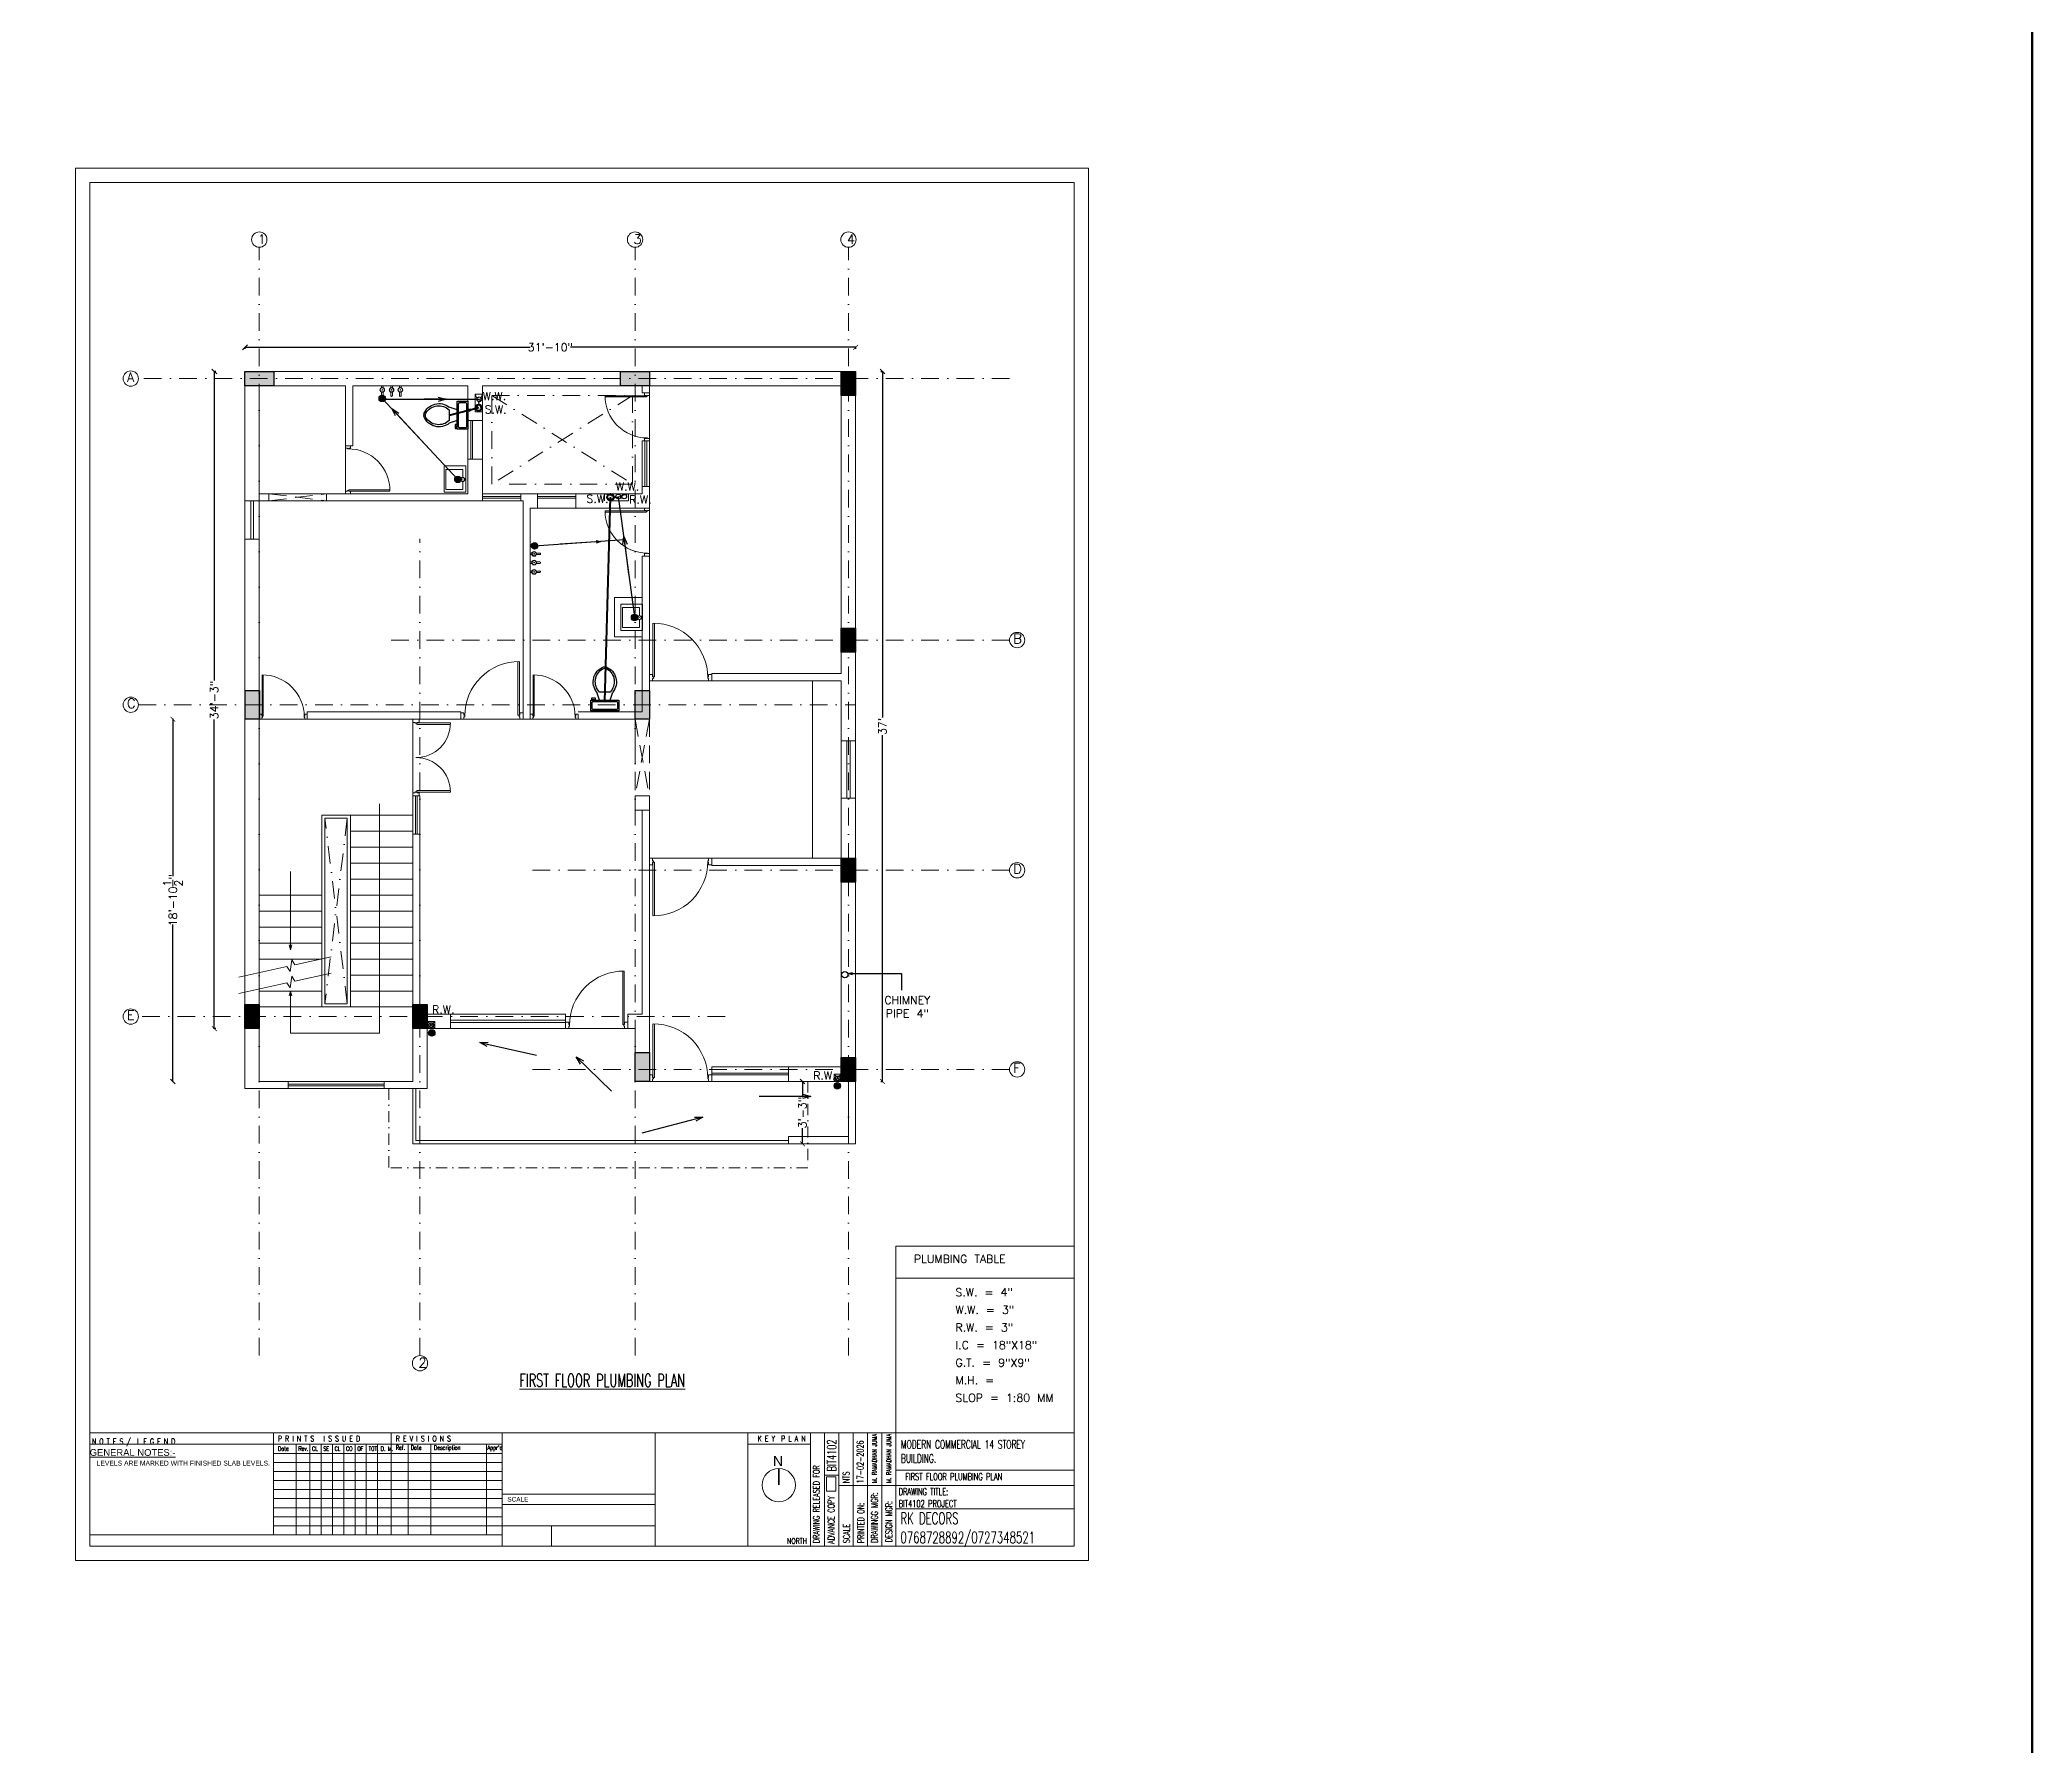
# Model space of a CAD drawing. Header units: inches. Extents: x 10416 to 14183, y 3009 to 10486.
# Drawn here: x 12937 to 14183, y 5847 to 6913 of the extents above; entities that cross this region are included whole.
import ezdxf

# ---------------------------------------------------------------- set-up
doc = ezdxf.new("R2010")
doc.units = ezdxf.units.IN
doc.header["$MEASUREMENT"] = 0
doc.header["$PDMODE"] = 98
doc.linetypes.add('DASHDOTX2', pattern=[2, 1, -0.5, 0, -0.5])
doc.linetypes.add('DASHEDX2', pattern=[1.5, 1, -0.5])
doc.layers.get('0').update_dxf_attribs({"lineweight": 9})
doc.layers.get('Defpoints').update_dxf_attribs({"lineweight": 9})
for name, color, linetype in [('A7- wall', 12, 'Continuous'), ('A7-arch', 144, 'DASHEDX2'), ('A7-column', 7, 'Continuous'), ('A7-cut out', 252, 'DASHDOTX2'), ('A7-door', 33, 'Continuous'), ('A7-railing', 216, 'Continuous'), ('A7-sanitary', 132, 'Continuous'), ('A7-stairs', 114, 'Continuous'), ('A7-text', 232, 'Continuous'), ('A7-window', 4, 'Continuous')]:
    doc.layers.add(name, color=color, linetype=linetype)
for name, color, linetype, lineweight in [('A7-dimention', 160, 'Continuous', 15), ('DIM', 7, 'Continuous', 9), ('elehatch', 7, 'Continuous', 0), ('Office furniture', 18, 'Continuous', 200), ('THIN', 8, 'Continuous', 9)]:
    doc.layers.add(name, color=color, linetype=linetype, lineweight=lineweight)
doc.styles.add('1FR30A', font='', dxfattribs={"height": 0.125})
doc.styles.add('1PT2', font='simplex.shx', dxfattribs={"width": 0.65, "height": 0.078125})
doc.styles.add('1PT25', font='simplex', dxfattribs={"width": 0.65, "height": 2.5})
doc.styles.add('1PT35', font='SIMPLEX', dxfattribs={"width": 0.65, "height": 3.5})
doc.styles.add('1PT5', font='SIMPLEX', dxfattribs={"width": 0.65, "height": 5})
doc.styles.add('ARIAL', font='')
doc.styles.add('RIN', font='gdt.shx')
doc.styles.get("Standard").update_dxf_attribs({"font": 'txt.shx', "height": 5})
doc.styles.add('WORKING', font='txt.shx', dxfattribs={"height": 5})
doc.styles.get('1FR30A').set_extended_font_data('Arial')
doc.styles.get('ARIAL').set_extended_font_data('Arial')
doc.dimstyles.new('FERDIM', dxfattribs={"dimtxt": 5, "dimasz": 3, "dimexe": 0.1875, "dimexo": 0.375, "dimgap": 0.125, "dimtad": 0, "dimdec": 1, "dimzin": 0, "dimdsep": 46, "dimlunit": 4, "dimtxsty": 'Standard', "dimblk1": 'OBLIQUE', "dimblk2": 'ARCHTICK', "dimsah": 1, "dimcen": 0.09375, "dimdle": 0.1875, "dimclrd": 256, "dimclre": 256, "dimclrt": 256, "dimadec": 0, "dimazin": 3, "dimtfac": 1, "dimtdec": 1, "dimtofl": 0, "dimtmove": 1, "dimatfit": 3, "dimldrblk": 'OPEN30', "dimfxl": 1, "dimtolj": 1, "dimtzin": 0, "dimarcsym": 0})

# ---------------------------------------------------------------- blocks, each defined once
blk = doc.blocks.new('rthnry')
at = {"ltscale": 45}
blk.add_hatch(color=5, dxfattribs=at).paths.add_polyline_path([(12508, 7803.3), (12517, 7803.3), (12517, 7785.3), (12508, 7785.3)])
at = {"color": 5, "ltscale": 45}
blk.add_lwpolyline([(12508, 7803.3), (12517, 7803.3), (12517, 7785.3), (12508, 7785.3)], close=True, dxfattribs=at)
blk = doc.blocks.new('rtbhynrj')
at = {"ltscale": 45}
blk.add_hatch(color=6, dxfattribs=at).paths.add_polyline_path([(12525.7, 7803.3), (12534.7, 7803.3), (12534.7, 7788.3), (12525.7, 7788.3)])
at = {"color": 6, "ltscale": 45}
blk.add_lwpolyline([(12525.7, 7803.3), (12534.7, 7803.3), (12534.7, 7788.3), (12525.7, 7788.3)], close=True, dxfattribs=at)
blk = doc.blocks.new('bgghgfgygg')
at = {"layer": 'A7-column'}
for p, rotation in [((6603.4, 20471), 270), ((6838.4, 20471), 270), ((26905.8, 15548.8), 180), ((27149.8, 15548.8), 180), ((27149.8, 15322.3), 180)]:
    blk.add_blockref('rthnry', p, dxfattribs=dict(at, rotation=rotation))
for p in [(2236, 159.7), (2236, -0.8), (2236, -144.8), (1863, -236.3), (1968, -236.3), (2236, -269.3)]:
    blk.add_blockref('rtbhynrj', p, dxfattribs=at)
blk = doc.blocks.new('*U13')
for p, q in [((-10, -8.5), (-8, -8.5)), ((-10, -9.5), (-10, -8.5)), ((-7, -9.5), (-10, -9.5)), ((-8, -8.5), (-8, -8)), ((-7, -8), (-7, -9.5)), ((-4, -8), (-6, -14)), ((4, -14), (-4, -14)), ((4, -8), (6, -14)), ((9.5, -6), (9.5, -2))]:
    blk.add_line(p, q)
blk.add_lwpolyline([(10.5, -8), (10.5, 0), (-10.5, 0), (-10.5, -8)], close=True)
for points in [[(-9.5, -2), (-9.5, -6)], [(8.5, -1), (-8.5, -1)], [(-8.5, -7), (8.5, -7)]]:
    blk.add_lwpolyline(points)
for centre, radius, start, end in [((-8.6, -1.9), 0.884, 81.8699, 188.1301), ((-8.6, -6.1), 0.884, 171.8699, 278.1301), ((3.5, -21.6), 12.2, 141.4691, 247.9714), ((4.2, -21.8), 11.3, 136.3677, 238.9468), ((-3.5, -21.6), 12.2, 292.0284, 38.5307), ((-4.2, -21.8), 11.3, 301.053, 43.6321), ((8.6, -1.9), 0.884, 351.8699, 98.1301), ((8.6, -6.1), 0.884, 261.8699, 8.1301), ((0, -27.9), 4, 245.7318, 294.2682), ((0, -29), 4, 254.8605, 285.1395)]:
    blk.add_arc(centre, radius, start, end)
blk = doc.blocks.new('FFDF')
at = {"layer": 'A7-sanitary', "lineweight": 9}
for p, q in [((20303.8, 256.2), (20303.8, 255.1)), ((20303.8, 252.4), (20303.8, 250.2)), ((20304.4, 253.8), (20304.1, 253.7)), ((20304.7, 256.2), (20304.7, 255.1)), ((20304.7, 252.4), (20304.7, 250.2)), ((20309.5, 256.2), (20309.5, 255.1)), ((20309.5, 252.4), (20309.5, 250.2)), ((20310.1, 253.8), (20309.8, 253.7)), ((20310.5, 256.2), (20310.5, 255.1)), ((20310.5, 252.4), (20310.5, 250.2)), ((20315, 256.2), (20315, 255.1)), ((20315, 252.4), (20315, 250.2)), ((20315.7, 253.8), (20315.3, 253.7)), ((20316, 256.2), (20316, 255.1)), ((20316, 252.4), (20316, 250.2))]:
    blk.add_line(p, q, dxfattribs=at)
for centre, radius in [((20304.2, 253.8), 1.47), ((20304.2, 253.8), 1.28), ((20304.2, 253.8), 0.19), ((20310, 253.8), 1.47), ((20310, 253.8), 1.28), ((20310, 253.8), 0.19), ((20315.5, 253.8), 1.47), ((20315.5, 253.8), 1.28), ((20315.5, 253.8), 0.19)]:
    blk.add_circle(centre, radius, dxfattribs=at)
for centre in [(20304.3, 250.2), (20310, 250.2), (20315.5, 250.2)]:
    blk.add_arc(centre, 0.474, 180, 0, dxfattribs=at)
blk = doc.blocks.new('GFGGFFG')
at = {"layer": 'A7-sanitary', "lineweight": 9}
for p, q in [((20260.8, 242.8), (20260.8, 256.2)), ((20260.8, 256.2), (20277.3, 256.2)), ((20268.4, 253.1), (20268.4, 251.3)), ((20268.8, 254.3), (20268.9, 254.4)), ((20269.3, 253.1), (20269.3, 251.3)), ((20277.3, 256.2), (20277.3, 242.8)), ((20277.3, 242.8), (20260.8, 242.8))]:
    blk.add_line(p, q, dxfattribs=at)
blk.add_lwpolyline([(20270.1, 254.4), (20275.1, 254.4), (20275.1, 243.7), (20262.6, 243.7), (20262.6, 254.4), (20267.5, 254.4)], dxfattribs=at)
for radius in [1.3, 1.13, 0.0821]:
    blk.add_circle((20268.8, 254.4), radius, dxfattribs=at)
blk.add_arc((20268.8, 251.3), 0.446, 180, 0, dxfattribs=at)
blk = doc.blocks.new('tdyjyu')
at = {"layer": 'A7- wall', "color": 0, "lineweight": 13, "ltscale": 45}
for p, q in [((13437.2, 6621.6), (13419.8, 6621.6)), ((13419.8, 6621.6), (13419.8, 6597)), ((13437.2, 6597), (13419.8, 6597))]:
    blk.add_line(p, q, dxfattribs=at)
at = {"layer": 'A7-sanitary', "lineweight": 9}
blk.add_blockref('FFDF', (-7029.6, 6497.6), dxfattribs=at)
at = {"layer": 'A7-sanitary', "lineweight": 9, "xscale": -0.8359999999905994, "yscale": 0.8359999999905994, "zscale": 0.8360000000000118}
for p, rotation in [((13328.2, 6735.6), 270), ((13413.8, 6550.7), 180)]:
    blk.add_blockref('*U13', p, dxfattribs=dict(at, rotation=rotation))
at = {"layer": 'A7-sanitary', "lineweight": 9, "xscale": -1, "rotation": 270}
for p in [(13070.6, -13573.4), (13181.1, -13659.8)]:
    blk.add_blockref('GFGGFFG', p, dxfattribs=at)
at = {"layer": 'A7-sanitary', "lineweight": 9, "rotation": 89.99999999999999}
blk.add_blockref('FFDF', (13623.4, -13666.6), dxfattribs=at)
blk = doc.blocks.new('WTHREREG')
at = {"layer": 'A7-door', "lineweight": 0}
for p, q in [((677.3, -489.1), (677.3, -493.1)), ((679.3, -489.1), (677.3, -489.1)), ((677.3, -493.1), (679.3, -493.1)), ((679.3, -490.6), (679.3, -489.1)), ((679.8, -490.6), (679.3, -490.6)), ((679.3, -493.1), (679.3, -491.6)), ((679.3, -491.6), (679.8, -491.6)), ((679.8, -491.6), (679.8, -490.6))]:
    blk.add_line(p, q, dxfattribs=at)
blk = doc.blocks.new('EWRT5RYH6THYH')
at = {"lineweight": 0}
for p, q in [((713.1, -490.6), (713.1, -457.1)), ((714.1, -490.6), (714.1, -457.1)), ((714.1, -490.6), (713.1, -490.6))]:
    blk.add_line(p, q, dxfattribs=at)
blk.add_arc((713.8, -491.1), 34, 89.5787, 180, dxfattribs=at)
blk.add_blockref('WTHREREG', (0, 0), dxfattribs=at)
at = {"lineweight": 0, "xscale": -1}
blk.add_blockref('WTHREREG', (1393.6, 0), dxfattribs=at)
blk = doc.blocks.new('hfjhgkjgh')
at = {"layer": 'A7-door', "lineweight": 9}
for p, q in [((9706.2, 7743.2), (9706.2, 7742.2)), ((9706.2, 7743.2), (9727.2, 7743.2)), ((9706.2, 7742.2), (9727.2, 7742.2)), ((9706.2, 7700.8), (9706.2, 7699.8)), ((9706.2, 7700.8), (9727.2, 7700.8)), ((9706.2, 7699.8), (9727.2, 7699.8))]:
    blk.add_line(p, q, dxfattribs=at)
for centre, start, end in [((9705.7, 7743), 270, 0.522), ((9705.7, 7700), 359.478, 90)]:
    blk.add_arc(centre, 21.5, start, end, dxfattribs=at)
at = {"layer": 'A7-door', "lineweight": 9, "rotation": 270}
blk.add_blockref('WTHREREG', (10196.8, 8422.8), dxfattribs=at)
at = {"layer": 'A7-door', "lineweight": 9, "extrusion": (0, 0, -1), "zscale": -1, "rotation": 90}
blk.add_blockref('WTHREREG', (-10196.8, 7020.2), dxfattribs=at)
blk = doc.blocks.new('_ArchTick')
at = {"layer": 'DIM', "color": 0, "const_width": 0.15}
blk.add_lwpolyline([(-0.5, -0.5), (0.5, 0.5)], dxfattribs=at)
blk = doc.blocks.new('_Oblique')
at = {"color": 0, "linetype": 'ByBlock', "lineweight": -2}
blk.add_line((-0.5, -0.5), (0.5, 0.5), dxfattribs=at)
blk = doc.blocks.new('_Open30')
at = {"color": 0, "linetype": 'ByBlock', "lineweight": -2}
for p, q in [((-1, 0.27), (0, 0)), ((0, 0), (-1, -0.27)), ((0, 0), (-1, 0))]:
    blk.add_line(p, q, dxfattribs=at)
blk = doc.blocks.new('RTHTY')
at = {"layer": 'A7-sanitary', "lineweight": 30, "ltscale": 45}
for p, q in [((11630.6, 5138.8), (11634.6, 5138.8)), ((11631.1, 5137.4), (11634, 5140.1)), ((11634, 5137.4), (11631.1, 5140.1)), ((11632.6, 5140.8), (11632.6, 5136.8))]:
    blk.add_line(p, q, dxfattribs=at)
for radius in [2, 1.5, 1]:
    blk.add_circle((11632.6, 5138.8), radius, dxfattribs=at)
blk = doc.blocks.new('fthytjut')
at = {"layer": 'A7- wall', "color": 251, "lineweight": 5, "ltscale": 45}
blk.add_lwpolyline([(13206.7, 10363), (13188.7, 10363), (13188.7, 10354), (13206.7, 10354)], close=True, dxfattribs=at)
at = {"layer": 'A7-cut out', "color": 251, "lineweight": 5, "ltscale": 11}
for p, q in [((13197.7, 9747.5), (13197.7, 10440.6)), ((13432.7, 9747.5), (13432.7, 10440.6)), ((13566.2, 9747.5), (13566.2, 10440.6)), ((13666.9, 10358.5), (13122.1, 10358.5)), ((13298.2, 9747.5), (13298.2, 10258.3)), ((13666.9, 10195), (13279.2, 10195)), ((13122.1, 10154.5), (13570.7, 10154.5)), ((13666.9, 10051), (13365.1, 10051)), ((13489.1, 9959.5), (13122.1, 9959.5)), ((13666.9, 9926.5), (13365, 9926.5))]:
    blk.add_line(p, q, dxfattribs=at)
at = {"layer": 'A7-text', "color": 251, "lineweight": 5, "ltscale": 45}
for centre in [(13197.7, 10445.4), (13432.7, 10445.4), (13566.2, 10445.4), (13117.3, 10358.5), (13671.7, 10195), (13117.3, 10154.5), (13671.7, 10051), (13117.3, 9959.5), (13671.7, 9926.5), (13298.2, 9742.7)]:
    blk.add_circle(centre, 4.79, dxfattribs=at)
at = {"layer": 'A7-text', "color": 251, "lineweight": 5, "ltscale": 45, "char_height": 6, "attachment_point": 1, "style": 'WORKING'}
for s, insert in [('1', (13196.7, 10448.7)), ('3', (13431.7, 10448.7)), ('4', (13565.2, 10448.7)), ('A', (13114.9, 10362.4)), ('B', (13669.3, 10198.9)), ('C', (13114.9, 10158.4)), ('D', (13669.3, 10054.9)), ('E', (13114.9, 9963.4)), ('F', (13669.3, 9930.4)), ('2', (13297.2, 9746))]:
    blk.add_mtext_dynamic_manual_height_columns(s, width=0.26, gutter_width=25, heights=[0], dxfattribs=dict(at, insert=insert))
blk = doc.blocks.new('*D127')
at = {"layer": 'A7-dimention', "lineweight": -2, "ltscale": 45, "transparency": 16777216}
for p, q in [((13065.2, 6720.9), (13243.7, 6720.9)), ((13065.4, 6719.9), (13065.4, 6721.1)), ((13447.5, 6720.9), (13269, 6720.9)), ((13447.4, 6719.9), (13447.4, 6721.1))]:
    blk.add_line(p, q, dxfattribs=at)
at = {"layer": 'Defpoints', "color": 0, "ltscale": 45, "transparency": 16777216}
for p in [(13447.4, 6720.9), (13065.4, 6705.8), (13447.4, 6705.8)]:
    blk.add_point(p, dxfattribs=at)
at = {"layer": 'A7-dimention', "lineweight": -2, "ltscale": 45, "transparency": 16777216, "xscale": 3, "yscale": 3, "zscale": 3, "rotation": 180}
blk.add_blockref('_Oblique', (13065.4, 6720.9), dxfattribs=at)
at = {"layer": 'A7-dimention', "lineweight": -2, "ltscale": 45, "transparency": 16777216, "xscale": 3, "yscale": 3, "zscale": 3}
blk.add_blockref('_ArchTick', (13447.4, 6720.9), dxfattribs=at)
at = {"layer": 'A7-dimention', "lineweight": 13, "ltscale": 45, "transparency": 16777216, "insert": (13256.4, 6720.9), "char_height": 5, "attachment_point": 5}
blk.add_mtext('\\A1;31\'-10"', dxfattribs=at)
blk = doc.blocks.new('*D128')
at = {"layer": 'A7-dimention', "lineweight": -2, "ltscale": 45, "transparency": 16777216}
for p, q in [((13047.2, 6705.8), (13046.1, 6705.8)), ((13046.2, 6706), (13046.2, 6512.5)), ((13046.2, 6294.6), (13046.2, 6488.1)), ((13047.2, 6294.8), (13046.1, 6294.8))]:
    blk.add_line(p, q, dxfattribs=at)
at = {"layer": 'Defpoints', "color": 0, "ltscale": 45, "transparency": 16777216}
for p in [(13065.4, 6705.8), (13046.2, 6294.8), (13065.4, 6294.8)]:
    blk.add_point(p, dxfattribs=at)
at = {"layer": 'A7-dimention', "lineweight": -2, "ltscale": 45, "transparency": 16777216, "xscale": 3, "yscale": 3, "zscale": 3}
for name, p, rotation in [('_Oblique', (13046.2, 6705.8), 90), ('_ArchTick', (13046.2, 6294.8), 270)]:
    blk.add_blockref(name, p, dxfattribs=dict(at, rotation=rotation))
at = {"layer": 'A7-dimention', "lineweight": 13, "ltscale": 45, "transparency": 16777216, "insert": (13046.2, 6500.3), "char_height": 5, "attachment_point": 5, "rotation": 90}
blk.add_mtext('\\A1;34\'-3"', dxfattribs=at)
blk = doc.blocks.new('*D129')
at = {"layer": 'A7-dimention', "lineweight": -2, "ltscale": 45, "transparency": 16777216}
for p, q in [((13463.1, 6705.8), (13464.3, 6705.8)), ((13464.1, 6706), (13464.1, 6489.4)), ((13464.1, 6261.6), (13464.1, 6478.3)), ((13463.1, 6261.8), (13464.3, 6261.8))]:
    blk.add_line(p, q, dxfattribs=at)
at = {"layer": 'Defpoints', "color": 0, "ltscale": 45, "transparency": 16777216}
for p in [(13447.4, 6705.8), (13447.4, 6261.8), (13464.1, 6261.8)]:
    blk.add_point(p, dxfattribs=at)
at = {"layer": 'A7-dimention', "lineweight": -2, "ltscale": 45, "transparency": 16777216, "xscale": 3, "yscale": 3, "zscale": 3}
for name, p, rotation in [('_Oblique', (13464.1, 6705.8), 90), ('_ArchTick', (13464.1, 6261.8), 270)]:
    blk.add_blockref(name, p, dxfattribs=dict(at, rotation=rotation))
at = {"layer": 'A7-dimention', "lineweight": 13, "ltscale": 45, "transparency": 16777216, "insert": (13464.1, 6483.8), "char_height": 5, "attachment_point": 5, "rotation": 90}
blk.add_mtext("\\A1;37'", dxfattribs=at)
blk = doc.blocks.new('*D130')
at = {"layer": 'A7-dimention', "lineweight": -2, "ltscale": 45, "transparency": 16777216}
for p, q in [((13414.1, 6261.8), (13413.9, 6261.8)), ((13414.1, 6262), (13414.1, 6252)), ((13414.1, 6222.6), (13414.1, 6232.6)), ((13414.1, 6222.8), (13413.9, 6222.8))]:
    blk.add_line(p, q, dxfattribs=at)
at = {"layer": 'Defpoints', "color": 0, "ltscale": 45, "transparency": 16777216}
for p in [(13420.8, 6261.8), (13414.1, 6222.8), (13420.8, 6222.8)]:
    blk.add_point(p, dxfattribs=at)
at = {"layer": 'A7-dimention', "lineweight": -2, "ltscale": 45, "transparency": 16777216, "xscale": 3, "yscale": 3, "zscale": 3}
for name, p, rotation in [('_Oblique', (13414.1, 6261.8), 90), ('_ArchTick', (13414.1, 6222.8), 270)]:
    blk.add_blockref(name, p, dxfattribs=dict(at, rotation=rotation))
at = {"layer": 'A7-dimention', "lineweight": 13, "ltscale": 45, "transparency": 16777216, "insert": (13414.1, 6242.3), "char_height": 5, "attachment_point": 5, "rotation": 90}
blk.add_mtext('\\A1;3\'-3"', dxfattribs=at)
blk = doc.blocks.new('*D131')
at = {"layer": 'A7-dimention', "lineweight": -2, "ltscale": 45, "transparency": 16777216}
for p, q in [((13020.4, 6488.3), (13020.1, 6488.3)), ((13020.3, 6488.5), (13020.3, 6390.2)), ((13020.3, 6261.6), (13020.3, 6360)), ((13020.4, 6261.8), (13020.1, 6261.8))]:
    blk.add_line(p, q, dxfattribs=at)
at = {"layer": 'Defpoints', "color": 0, "ltscale": 45, "transparency": 16777216}
for p in [(13020.3, 6488.3), (13092.4, 6488.3), (13092.4, 6261.8)]:
    blk.add_point(p, dxfattribs=at)
at = {"layer": 'A7-dimention', "lineweight": -2, "ltscale": 45, "transparency": 16777216, "xscale": 3, "yscale": 3, "zscale": 3}
for name, p, rotation in [('_ArchTick', (13020.3, 6488.3), 90), ('_Oblique', (13020.3, 6261.8), 270)]:
    blk.add_blockref(name, p, dxfattribs=dict(at, rotation=rotation))
at = {"layer": 'A7-dimention', "lineweight": 13, "ltscale": 45, "transparency": 16777216, "insert": (13020.3, 6375.1), "char_height": 5, "attachment_point": 5, "rotation": 90}
blk.add_mtext('\\A1;18\'-10{\\H1x;\\S1/2;}"', dxfattribs=at)
blk = doc.blocks.new('rrttrhtrhr')
at = {"layer": 'A7-arch', "lineweight": 13, "ltscale": 11}
for p, q in [((12003.7, 6686.5), (12039.7, 6682)), ((12003.7, 6682), (12039.7, 6686.5)), ((12241.7, 6545.5), (12232.7, 6497.5)), ((12232.7, 6545.5), (12241.7, 6497.5)), ((12232.7, 6545.5), (12232.7, 6497.5)), ((12241.7, 6545.5), (12241.7, 6497.5))]:
    blk.add_line(p, q, dxfattribs=at)
at = {"layer": 'A7-cut out', "lineweight": 13, "ltscale": 11}
for p, q in [((12132.8, 6737.8), (12132.8, 6748.8)), ((12132.8, 6748.8), (12137.3, 6748.8)), ((12137.3, 6748.8), (12132.8, 6737.8)), ((12132.8, 6748.8), (12137.3, 6737.8)), ((12143.2, 6748), (12231.2, 6692.5)), ((12231.2, 6748), (12143.2, 6692.5)), ((12137.3, 6737.8), (12132.8, 6737.8)), ((12213.6, 6682), (12213.6, 6686.5)), ((12213.6, 6686.5), (12228.6, 6682)), ((12228.6, 6686.5), (12213.6, 6682)), ((12228.6, 6682), (12213.6, 6682)), ((12228.6, 6686.5), (12228.6, 6682)), ((12052.7, 6367.5), (12038.7, 6483.5)), ((12052.7, 6483.5), (12038.7, 6367.5)), ((12102.9, 6352), (12102.9, 6356.5)), ((12102.9, 6356.5), (12107.4, 6356.5)), ((12107.4, 6352), (12102.9, 6356.5)), ((12107.4, 6356.5), (12102.9, 6352)), ((12107.4, 6356.5), (12107.4, 6352)), ((12361.7, 6323.5), (12357.2, 6323.5)), ((12357.2, 6323.5), (12357.2, 6319)), ((12357.2, 6319), (12361.7, 6323.5)), ((12357.2, 6323.5), (12361.7, 6319)), ((12361.7, 6319), (12361.7, 6323.5))]:
    blk.add_line(p, q, dxfattribs=at)
at = {"layer": 'A7-cut out', "lineweight": 13, "ltscale": 7}
for p, q in [((12340.7, 6319), (12340.7, 6265)), ((12078.7, 6314.5), (12078.7, 6265)), ((12340.7, 6265), (12078.7, 6265))]:
    blk.add_line(p, q, dxfattribs=at)
at = {"layer": 'A7-cut out', "lineweight": 13, "ltscale": 11}
blk.add_lwpolyline([(12143.2, 6748), (12231.2, 6748), (12231.2, 6692.5), (12143.2, 6692.5)], close=True, dxfattribs=at)
at = {"layer": 'A7-railing', "lineweight": 13, "ltscale": 45}
for p, q in [((12036.7, 6365.5), (12036.7, 6485.5)), ((12054.7, 6485.5), (12036.7, 6485.5)), ((12054.7, 6365.5), (12054.7, 6485.5)), ((12054.7, 6365.5), (12036.7, 6365.5)), ((12093.7, 6314.5), (12093.7, 6280)), ((12095.7, 6314.5), (12095.7, 6282)), ((12328.7, 6282), (12095.7, 6282)), ((12328.7, 6280), (12093.7, 6280))]:
    blk.add_line(p, q, dxfattribs=at)
blk.add_lwpolyline([(12052.7, 6483.5), (12038.7, 6483.5), (12038.7, 6367.5), (12052.7, 6367.5)], close=True, dxfattribs=at)
at = {"layer": 'A7-sanitary', "color": 3, "lineweight": 40, "ltscale": 45}
for centre in [(12134.9, 6740.3), (12217.3, 6684.4)]:
    blk.add_circle(centre, 2, dxfattribs=at)
at = {"layer": 'A7-sanitary', "lineweight": 30, "ltscale": 45}
for centre in [(12135.3, 6745.6), (12222.2, 6684.8), (12225.9, 6684.8), (12105.2, 6354.1), (12359.5, 6320.9)]:
    blk.add_circle(centre, 1.5, dxfattribs=at)
at = {"layer": 'A7-stairs', "lineweight": 13, "ltscale": 45}
for p, q in [((12054.7, 6485.5), (12093.7, 6485.5)), ((12054.7, 6475.5), (12093.7, 6475.5)), ((12054.7, 6465.5), (12093.7, 6465.5)), ((12054.7, 6455.5), (12093.7, 6455.5)), ((12054.7, 6445.5), (12093.7, 6445.5)), ((12036.7, 6435.5), (11997.7, 6435.5)), ((12054.7, 6435.5), (12093.7, 6435.5)), ((12036.7, 6425.5), (11997.7, 6425.5)), ((12054.7, 6425.5), (12093.7, 6425.5)), ((12036.7, 6415.5), (11997.7, 6415.5)), ((11997.7, 6405.5), (12036.7, 6405.5)), ((12054.7, 6415.5), (12093.7, 6415.5)), ((12054.7, 6405.5), (12093.7, 6405.5)), ((11997.7, 6395.5), (12036.7, 6395.5)), ((12054.7, 6395.5), (12093.7, 6395.5)), ((12054.7, 6395.5), (12093.7, 6395.5)), ((12054.7, 6385.5), (12093.7, 6385.5)), ((11997.7, 6375.5), (12036.7, 6375.5)), ((12054.7, 6375.5), (12093.7, 6375.5)), ((11997.7, 6365.5), (12093.7, 6365.5))]:
    blk.add_line(p, q, dxfattribs=at)
at = {"layer": 'A7-window', "lineweight": 13, "ltscale": 45}
for p, q in [((12129.9, 6732.2), (12129.9, 6708.2)), ((12131, 6732.2), (12131, 6708.2)), ((12238.9, 6719.5), (12238.9, 6691)), ((12240, 6719.5), (12240, 6691)), ((11992.4, 6682), (11992.4, 6658)), ((11994, 6682), (11994, 6658)), ((12137.2, 6684.8), (12161.2, 6684.8)), ((12161.2, 6683.7), (12137.2, 6683.7)), ((12171.7, 6684.8), (12195.7, 6684.8)), ((12195.7, 6683.7), (12171.7, 6683.7)), ((12365.2, 6496), (12365.2, 6532)), ((12367.2, 6496), (12367.2, 6532)), ((12095.4, 6473.5), (12095.4, 6497.5)), ((12096.5, 6473.5), (12096.5, 6497.5)), ((12189.2, 6357.3), (12117.2, 6357.3)), ((12189.2, 6355.7), (12117.2, 6355.7)), ((12328.7, 6324.2), (12280.7, 6324.2)), ((12328.7, 6323.1), (12280.7, 6323.1)), ((12015.7, 6317.3), (12075.7, 6317.3)), ((12015.7, 6316.2), (12075.7, 6316.2))]:
    blk.add_line(p, q, dxfattribs=at)
at = {"layer": 'elehatch', "lineweight": 13, "ltscale": 45}
for p, q in [((12370.7, 6763), (11988.7, 6763)), ((11988.7, 6763), (11988.7, 6314.5)), ((12370.7, 6319), (12370.7, 6763)), ((11997.7, 6754), (12051.7, 6754)), ((11997.7, 6754), (11997.7, 6686.5)), ((12051.7, 6754), (12051.7, 6686.5)), ((12056.2, 6754), (12056.2, 6716.5)), ((12128.2, 6754), (12128.2, 6686.5)), ((12137.2, 6754), (12137.2, 6686.5)), ((12237.2, 6754), (12237.2, 6749.5)), ((12237.2, 6754), (12237.2, 6749.5)), ((12237.2, 6749.5), (12241.7, 6749.5)), ((12241.7, 6545.5), (12241.7, 6754)), ((12361.7, 6574), (12361.7, 6754)), ((12128.2, 6732.2), (12137.2, 6732.2)), ((12237.2, 6719.5), (12241.7, 6719.5)), ((12237.2, 6719.5), (12237.2, 6686.5)), ((12051.7, 6716.5), (12056.2, 6716.5)), ((12128.2, 6708.2), (12137.2, 6708.2)), ((11988.7, 6682), (12162.7, 6682)), ((11997.7, 6686.5), (12128.2, 6686.5)), ((11997.7, 6319), (11997.7, 6682)), ((12003.7, 6686.5), (12003.7, 6682)), ((12039.7, 6686.5), (12039.7, 6682)), ((12137.2, 6686.5), (12237.2, 6686.5)), ((12137.2, 6686.5), (12137.2, 6682)), ((12161.2, 6686.5), (12161.2, 6682)), ((12162.7, 6682), (12162.7, 6545.5)), ((12171.7, 6686.5), (12171.7, 6677.5)), ((12195.7, 6686.5), (12195.7, 6677.5)), ((12237.2, 6691), (12241.7, 6691)), ((12241.7, 6677.5), (12167.2, 6677.5)), ((12167.2, 6677.5), (12167.2, 6545.5)), ((11997.7, 6658), (11988.7, 6658)), ((12237.2, 6647.5), (12237.2, 6550)), ((12241.7, 6647.5), (12237.2, 6647.5)), ((12361.7, 6569.5), (12241.7, 6569.5)), ((12361.7, 6574), (12280.7, 6574)), ((12280.7, 6574), (12280.7, 6569.5)), ((12343.7, 6458.5), (12343.7, 6569.5)), ((12361.7, 6458.5), (12361.7, 6569.5)), ((11997.7, 6545.5), (12241.7, 6545.5)), ((12027.7, 6550), (12123.7, 6550)), ((12027.7, 6545.5), (12027.7, 6550)), ((12093.7, 6319), (12093.7, 6545.5)), ((12123.7, 6545.5), (12123.7, 6550)), ((12237.2, 6550), (12197.2, 6550)), ((12232.7, 6541), (12232.7, 6541)), ((12370.7, 6532), (12361.7, 6532)), ((12072.8, 6349.2), (12072.8, 6492.6)), ((12093.7, 6497.5), (12098.2, 6497.5)), ((12098.2, 6361), (12098.2, 6497.5)), ((12232.7, 6497.5), (12241.7, 6497.5)), ((12232.7, 6488.5), (12232.7, 6497.5)), ((12232.7, 6497.5), (12241.7, 6497.5)), ((12241.7, 6319), (12241.7, 6497.5)), ((12370.7, 6496), (12361.7, 6496)), ((12232.7, 6488.5), (12241.7, 6488.5)), ((12237.2, 6361), (12237.2, 6488.5)), ((12093.7, 6473.5), (12098.2, 6473.5)), ((12361.7, 6458.5), (12241.7, 6458.5)), ((12280.7, 6454), (12280.7, 6458.5)), ((12361.7, 6454), (12280.7, 6454)), ((12361.7, 6328), (12361.7, 6454)), ((11997.7, 6415.5), (12036.7, 6415.5)), ((11997.7, 6395.5), (12036.7, 6395.5)), ((12189.2, 6361), (12098.2, 6361)), ((12117.2, 6361), (12117.2, 6352)), ((12189.2, 6352), (12189.2, 6361)), ((12228.2, 6361), (12228.2, 6352)), ((12228.2, 6361), (12237.2, 6361)), ((12102.7, 6314.5), (12102.7, 6352)), ((12102.7, 6352), (12232.7, 6352)), ((12232.7, 6319), (12232.7, 6352)), ((11997.7, 6319), (12093.7, 6319)), ((12015.7, 6319), (12015.7, 6314.5)), ((12075.7, 6319), (12075.7, 6314.5)), ((12370.7, 6319), (12232.7, 6319)), ((12280.7, 6319), (12280.7, 6328)), ((12361.7, 6328), (12280.7, 6328)), ((12328.7, 6328), (12328.7, 6319)), ((12366.2, 6284.5), (12366.2, 6319)), ((12370.7, 6280), (12370.7, 6319)), ((11988.7, 6314.5), (12102.7, 6314.5)), ((12328.7, 6280), (12328.7, 6284.5)), ((12366.2, 6284.5), (12328.7, 6284.5)), ((12328.7, 6280), (12370.7, 6280))]:
    blk.add_line(p, q, dxfattribs=at)
for points in [[(11997.7, 6754), (11997.7, 6754)], [(12056.2, 6754), (12128.2, 6754)], [(12137.2, 6754), (12237.2, 6754)], [(12241.7, 6754), (12361.7, 6754)], [(11984.8, 6384.2), (12015, 6390.8), (12017, 6387.7), (12018, 6394.9), (12019.9, 6391.9), (12042.6, 6396.8)], [(11984.8, 6374), (12015, 6380.6), (12017, 6377.5), (12018, 6384.7), (12019.9, 6381.7), (12042.6, 6386.6)]]:
    blk.add_lwpolyline(points, dxfattribs=at)
at = {"layer": 'A7-door', "lineweight": 13, "xscale": 0.7692307692304894, "yscale": 0.7692307692304894, "zscale": 0.7692307692304894}
for p, rotation in [((11862.4, 6198.5), 89.99999999998003), ((12431, 7237.5), 270), ((11862.4, 6126.5), 90)]:
    blk.add_blockref('EWRT5RYH6THYH', p, dxfattribs=dict(at, rotation=rotation))
at = {"layer": 'A7-door', "lineweight": 13, "xscale": -1}
for p in [(12958, 7062.6), (12958, 6812.1)]:
    blk.add_blockref('EWRT5RYH6THYH', p, dxfattribs=at)
at = {"layer": 'A7-door', "lineweight": 13}
for name, p in [('EWRT5RYH6THYH', (11446.4, 7038.6)), ('hfjhgkjgh', (2390, -1200)), ('EWRT5RYH6THYH', (11511.9, 6845.1))]:
    blk.add_blockref(name, p, dxfattribs=at)
at = {"layer": 'A7-door', "lineweight": 13, "xscale": -0.7692307692304894, "yscale": 0.7692307692304894, "zscale": 0.7692307692307168}
for p in [(12548.7, 6924.8), (12718.2, 6924.8)]:
    blk.add_blockref('EWRT5RYH6THYH', p, dxfattribs=at)
at = {"layer": 'A7-door', "lineweight": 13, "rotation": 180}
blk.add_blockref('EWRT5RYH6THYH', (12958, 5965.4), dxfattribs=at)
at = {"layer": 'elehatch', "lineweight": 13, "ltscale": 45}
for points in [[(12017.2, 6401.3), (12017.2, 6450.2)], [(12017.2, 6375.5), (12017.2, 6349.2), (12072.8, 6349.2)]]:
    blk.add_leader(points, dimstyle='FERDIM', override={"dimgap": 0.125, "dimtad": 0, "dimfxlon": 1}, dxfattribs=at)

msp = doc.modelspace()

# ---------------------------------------------------------------- linework, layer by layer
at = {"layer": 'A7-sanitary', "lineweight": 30, "ltscale": 45}
for p, q in [((13198.54, 6638.25), (13151.21, 6688.9)), ((13151.73, 6688.41), (13212, 6688.41)), ((13298.86, 6627.67), (13308.97, 6552.34)), ((13246.53, 6596.67), (13302.46, 6600.8))]:
    msp.add_line(p, q, dxfattribs=at)
at = {"layer": 'A7-sanitary', "color": 3, "lineweight": 40, "ltscale": 45}
for p, q in [((13193.16, 6678.41), (13211.55, 6683.2)), ((13290.48, 6499.39), (13293.99, 6627.29))]:
    msp.add_line(p, q, dxfattribs=at)
msp.add_circle((13293.99, 6627.29), 2, dxfattribs=at)
at = {"layer": 'A7-sanitary', "lineweight": 30, "ltscale": 45}
for centre, radius in [((13298.86, 6627.67), 1.5), ((13302.59, 6627.67), 1.5), ((13440.56, 6328.58), 2), ((13181.81, 6296.99), 1.5), ((13436.13, 6263.8), 1.5)]:
    msp.add_circle(centre, radius, dxfattribs=at)
at = {"layer": 'Office furniture', "color": 7, "lineweight": 211, "ltscale": 45}
msp.add_lwpolyline([(10416.14, 10486.34), (14183.24, 10486.34), (14183.24, 3009.29), (10416.14, 3009.29)], close=True, dxfattribs=at)
at = {"layer": 'THIN', "color": 7, "ltscale": 0.6}
for p, q in [((13472.55, 5971.13), (13472.55, 6158.82)), ((13472.55, 6138.66), (13583.96, 6138.66)), ((13583.96, 6041.96), (12968.27, 6041.96)), ((13226.35, 6034.88), (12968.27, 6034.88)), ((13083.19, 6041.96), (13083.19, 5978.21)), ((13097.36, 6034.88), (13097.36, 5978.21)), ((13105.86, 6034.88), (13105.86, 5978.21)), ((13112.95, 6034.88), (13112.95, 5978.21)), ((13120.03, 6034.88), (13120.03, 5978.21)), ((13127.11, 6034.88), (13127.11, 5978.21)), ((13134.2, 6034.88), (13134.2, 5978.21)), ((13141.28, 6034.88), (13141.28, 5978.21)), ((13148.36, 6034.88), (13148.36, 5978.21)), ((13156.86, 6041.96), (13156.86, 5978.21)), ((13167.49, 6034.88), (13167.49, 5978.21)), ((13181.66, 6034.88), (13181.66, 5978.21)), ((13216.43, 6034.88), (13216.43, 5978.21)), ((13226.35, 6041.96), (13226.35, 5971.13)), ((13321.95, 5971.13), (13321.95, 6041.96)), ((13379.94, 5971.13), (13379.94, 6041.96)), ((13419.05, 6034.88), (13379.94, 6034.88)), ((13419.05, 5971.13), (13419.05, 6041.96)), ((13427.96, 5971.13), (13427.96, 6041.96)), ((13436.88, 5971.13), (13436.88, 6041.96)), ((13445.8, 5971.13), (13445.8, 6041.96)), ((13454.72, 5971.13), (13454.72, 6041.96)), ((13463.63, 5971.39), (13463.63, 6041.96)), ((13472.55, 5971.13), (13472.55, 6041.96)), ((13156.86, 6029.21), (13083.19, 6029.21)), ((13156.86, 6023.54), (13083.19, 6023.54)), ((13226.35, 6029.21), (13156.86, 6029.21)), ((13226.35, 6023.54), (13156.86, 6023.54)), ((13156.86, 6017.88), (13083.19, 6017.88)), ((13156.86, 6012.21), (13083.19, 6012.21)), ((13226.35, 6017.88), (13156.86, 6017.88)), ((13226.35, 6012.21), (13156.86, 6012.21)), ((13427.96, 6015.51), (13436.88, 6015.51)), ((13436.88, 6009.07), (13583.96, 6009.07)), ((13472.55, 6018.63), (13583.96, 6018.63)), ((13156.86, 6006.54), (13083.19, 6006.54)), ((13156.86, 6000.88), (13083.19, 6000.88)), ((13156.86, 5995.21), (13083.19, 5995.21)), ((13226.35, 6006.54), (13156.86, 6006.54)), ((13226.35, 6000.88), (13156.86, 6000.88)), ((13226.35, 5995.21), (13156.86, 5995.21)), ((13226.35, 6003.71), (13321.95, 6003.71)), ((13226.42, 5997.3), (13321.95, 5997.3)), ((13583.96, 5994.53), (13472.55, 5994.53)), ((13156.86, 5989.54), (13083.19, 5989.54)), ((13156.86, 5983.88), (13083.19, 5983.88)), ((13226.35, 5989.54), (13156.86, 5989.54)), ((13226.35, 5983.88), (13156.86, 5983.88)), ((13226.35, 5983.8), (13321.95, 5983.8)), ((13257.07, 5983.8), (13257.07, 5971.13)), ((13226.35, 5978.21), (12968.27, 5978.21)), ((12968.27, 5971.13), (13583.96, 5971.13))]:
    msp.add_line(p, q, dxfattribs=at)
for points in [[(13592.96, 5962.13), (12959.27, 5962.13), (12959.27, 6832.93), (13592.96, 6832.93)], [(13429.15, 6014.55), (13434.86, 6014.55), (13434.86, 6005.48), (13429.15, 6005.48)]]:
    msp.add_lwpolyline(points, close=True, dxfattribs=at)
for points in [[(13583.96, 5971.13), (13583.96, 6823.93), (12968.27, 6823.93), (12968.27, 5971.13)], [(13583.96, 6158.82), (13472.55, 6158.82)]]:
    msp.add_lwpolyline(points, dxfattribs=at)
at = {"layer": 'THIN', "color": 7, "ltscale": 0.6, "const_width": 1.14}
msp.add_lwpolyline([(13399.26, 6019.74), (13399.26, 6009.32)], dxfattribs=at)
at = {"layer": 'THIN', "color": 7, "ltscale": 0.6}
msp.add_circle((13399.26, 6009.32), 10.42, dxfattribs=at)

# ---------------------------------------------------------------- block references
at = {"layer": 'A7- wall', "color": 0, "lineweight": 13}
msp.add_blockref('rrttrhtrhr', (1076.65, -57.15), dxfattribs=at)
at = {"layer": 'A7-column', "lineweight": 13}
msp.add_blockref('bgghgfgygg', (-1323.35, -1257.15), dxfattribs=at)
at = {"layer": 'A7-cut out', "lineweight": 5}
msp.add_blockref('fthytjut', (-123.35, -3657.15), dxfattribs=at)
at = {"layer": 'A7-sanitary', "lineweight": 9}
msp.add_blockref('tdyjyu', (-123.35, -57.15), dxfattribs=at)
at = {"layer": 'A7-sanitary', "lineweight": 30, "ltscale": 45}
for p in [(1518.62, 1550.13), (1565.95, 1499.49), (1613.94, 1457.9), (1676.44, 1413.13), (1549.6, 1153.34), (1803.29, 1120.29)]:
    msp.add_blockref('RTHTY', p, dxfattribs=at)

# ---------------------------------------------------------------- texts
at = {"layer": 'A7-text', "lineweight": 18, "ltscale": 45, "char_height": 5, "attachment_point": 1, "style": 'WORKING'}
for s, insert in [('W.W.', (13214.11, 6692.93)), ('S.W.', (13215.31, 6684.59)), ('W.W.', (13297.37, 6636.32)), ('S.W.', (13279, 6628.71)), ('R.W.', (13305.76, 6628.2)), ('R.W.', (13182.44, 6309.23)), ('R.W.', (13420.83, 6267.93))]:
    msp.add_mtext_dynamic_manual_height_columns(s, width=0.4319, gutter_width=25, heights=[0], dxfattribs=dict(at, insert=insert))
at = {"layer": 'A7-text', "color": 0, "lineweight": 13, "insert": (13462.17, 6315.14), "char_height": 5, "attachment_point": 1, "style": 'WORKING'}
msp.add_mtext_dynamic_manual_height_columns('\\pxqc;CHIMNEY\\PPIPE 4" ', width=35.0607, gutter_width=25, heights=[0], dxfattribs=at)
at = {"layer": 'A7-text', "lineweight": 18, "ltscale": 45, "char_height": 5, "attachment_point": 1, "style": 'WORKING'}
for s, insert in [('PLUMBING TABLE ', (13483.78, 6153.26)), ('S.W. = 4"', (13509.81, 6132.41)), ('W.W. = 3"', (13509.81, 6121.41)), ('R.W. = 3"', (13509.81, 6110.41)), ('I.C = 18"X18"', (13509.81, 6099.41)), ('G.T. = 9"X9"', (13509.81, 6088.41)), ('M.H. = ', (13509.81, 6077.41)), ('SLOP = 1:80 MM ', (13509.81, 6066.41))]:
    msp.add_mtext(s, dxfattribs=dict(at, insert=insert))
at = {"layer": 'THIN', "color": 7, "ltscale": 0.6}
for s, height, style, p in [('%%UGENERAL NOTES:-', 4.2136, 'ARIAL', (12968.27, 6027.65)), ('N', 6.22, '1FR30A', (13395.65, 6021.24)), ('SCALE', 2.916, 'RIN', (13229.47, 5999.01))]:
    msp.add_text(s, height=height, dxfattribs=dict(at, style=style)).set_placement(p)
at = {"layer": 'THIN', "color": 7, "ltscale": 0.6, "style": '1PT25', "width": 0.65}
for s, p in [('N O T E S /  L E G E N D', (12969.68, 6034.86)), ('P R I N T S   I S S U E D', (13086.03, 6036.65)), ('R E V I S I O N S', (13159.7, 6036.65))]:
    msp.add_text(s, height=3.5418, dxfattribs=at).set_placement(p)
at = {"layer": 'THIN', "color": 7, "ltscale": 0.6, "style": '1PT35', "width": 0.65}
for s, p in [('DRAWINGG MGR:', (13461.16, 5973.18)), ('DESIGN MGR:', (13470.23, 5973.59))]:
    msp.add_text(s, height=4.1224, rotation=90, dxfattribs=at).set_placement(p)
at = {"layer": 'THIN', "color": 7, "ltscale": 0.6, "attachment_point": 1, "style": '1PT5'}
for s, insert, char_height in [('\\A1;\\pxqc;{\\LFIRST FLOOR PLUMBING PLAN }', (13212.29, 6078.86), 8), ('\\A1;\\pxqc;FIRST FLOOR PLUMBING PLAN ', (13432.21, 6016.89), 4.4462)]:
    msp.add_mtext_dynamic_manual_height_columns(s, width=153.0544, gutter_width=25, heights=[5.55], dxfattribs=dict(at, insert=insert, char_height=char_height))
at = {"layer": 'THIN', "color": 7, "ltscale": 0.6}
for s, insert, char_height, width, attachment_point, style in [('Date', (13086.03, 6032.11), 2.833, 4.6483, 4, '1PT2'), ('Rev.', (13098.78, 6032.11), 2.833, 4.6483, 4, '1PT2'), ('CL', (13107.28, 6032.11), 2.833, 4.6483, 4, '1PT2'), ('SE', (13114.36, 6032.11), 2.833, 7.8314, 4, '1PT2'), ('CL', (13121.45, 6032.11), 2.833, 7.7494, 4, '1PT2'), ('CO', (13128.53, 6032.11), 2.833, 7.1178, 4, '1PT2'), ('OF', (13135.61, 6032.11), 2.833, 9.0695, 4, '1PT2'), ('TOT.', (13142.7, 6032.11), 2.833, 7.9279, 4, '1PT2'), ('D. M.', (13150.28, 6032.11), 2.833, 19.1565, 4, '1PT2'), ('Ref.', (13159.7, 6032.82), 2.833, 4.6483, 4, '1PT2'), ('Date', (13169.06, 6034.23), 2.833, 6.4901, 1, '1PT2'), ('Description', (13183.6, 6034.17), 2.8335, 16.9266, 1, '1PT2'), ("Appr'd", (13217.01, 6034.17), 2.833, 16.9266, 1, '1PT2'), ('K E Y  P L A N', (13386.06, 6038.42), 3.5418, 29.3676, 4, '1PT25'), ('MODERN COMMERCIAL 14 STOREY^JBUILDING.', (13475.67, 6037.43), 5.28, 141.6031, 1, '1PT5'), ('{\\fArial Unicode MS|b0|i0|c0|p2;LEVELS ARE MARKED WITH FINISHED SLAB LEVELS.}', (12972.57, 6021.51), 3.03, 187.9522, 7, 'ARIAL'), ('DRAWING TITLE:^JBIT4102 PROJECT ', (13474.25, 6007.4), 4.45, 102.5627, 1, '1PT5'), ('RK DECORS ^J0768728892/0727348521', (13475.34, 5992.15), 7.17, 188.8042, 1, '1PT5'), ('NORTH', (13416.92, 5972.56), 3.542, 38.1443, 9, '1PT25')]:
    msp.add_mtext(s, dxfattribs=dict(at, insert=insert, char_height=char_height, width=width, attachment_point=attachment_point, style=style))
at = {"layer": 'THIN', "color": 7, "ltscale": 0.6, "attachment_point": 1, "rotation": 90, "style": '1PT35'}
for s, insert, char_height, width in [('BIT4102', (13429.49, 6017.89), 5.73, 121.2733), ('17-02-2026', (13448.05, 6010.45), 4.3, 20.9553), ('M. RAMADHAN JUMA ', (13457.63, 6010.65), 2.91, 39.0943), ('M. RAMADHAN JUMA ', (13466.55, 6010.65), 2.91, 39.0943), ('DRAWING RELEASED FOR', (13420.7, 5972.98), 4.1224, 109.1463), ('NTS', (13439.32, 6010.45), 4.122, 20.0819), ('ADVANCE COPY', (13429.92, 5972.57), 4.1224, 109.1463), ('PRINTED ON:', (13448.54, 5972.98), 4.1224, 109.1463), ('SCALE', (13439.62, 5972.98), 4.122, 109.1463)]:
    msp.add_mtext(s, dxfattribs=dict(at, insert=insert, char_height=char_height, width=width))

# ---------------------------------------------------------------- dimensions: what is measured, and where the dimension line sits
at = {"layer": 'A7-dimention', "lineweight": 13, "ltscale": 45}
dim = msp.add_linear_dim(base=(13447.36, 6720.91), p1=(13065.36, 6705.83), p2=(13447.36, 6705.83), dimstyle='FERDIM', override={"dimfxlon": 1}, dxfattribs=at)
dim.commit()
dim.dimension.update_dxf_attribs({"geometry": '*D127', "text_midpoint": (13256.36, 6720.91)})
for base, p1, p2, override, picture, middle in [((13046.25, 6294.83), (13065.36, 6705.83), (13065.36, 6294.83), {"dimfxlon": 1}, '*D128', (13046.25, 6500.33)), ((13464.14, 6261.83), (13447.36, 6705.83), (13447.36, 6261.83), {"dimfxlon": 1}, '*D129', (13464.14, 6483.83)), ((13020.32, 6488.33), (13092.36, 6261.83), (13092.36, 6488.33), {"dimfxl": 0.03937, "dimfxlon": 1}, '*D131', (13020.32, 6375.08)), ((13414.06, 6222.83), (13420.83, 6261.83), (13420.83, 6222.83), {"dimfxl": 0.03937, "dimfxlon": 1}, '*D130', (13414.06, 6242.33))]:
    dim = msp.add_linear_dim(base=base, p1=p1, p2=p2, angle=90, dimstyle='FERDIM', override=override, dxfattribs=at)
    dim.commit()
    dim.dimension.update_dxf_attribs({"geometry": picture, "text_midpoint": middle})

# ---------------------------------------------------------------- leaders
msp.add_leader([(13442.46, 6329.2), (13475.98, 6329.2), (13475.98, 6318.85)], dimstyle='FERDIM', override={"dimgap": 0.125, "dimtad": 0, "dimfxl": 8, "dimfxlon": 1}, dxfattribs=at)
at = {"layer": 'A7-sanitary', "lineweight": 30, "ltscale": 45}
for points in [[(13157.15, 6682.55), (13180.81, 6657.22)], [(13191.27, 6688.41), (13177.42, 6688.41)], [(13302.41, 6602.61), (13305.27, 6579.04)], [(13212.35, 6286.12), (13247.75, 6278.23)], [(13272.54, 6277.11), (13294.64, 6255.64)], [(13419.24, 6252.43), (13387.05, 6252.43)], [(13351.78, 6239.51), (13313.52, 6229.5)]]:
    msp.add_leader(points, dimstyle='FERDIM', override={"dimasz": 5, "dimfxlon": 1}, dxfattribs=at)
at = {"layer": 'A7-sanitary', "color": 3, "lineweight": 40, "ltscale": 45}
for points, override in [([(13208.03, 6682.28), (13195.68, 6679.07)], {"dimgap": 0.125, "dimtad": 0, "dimfxlon": 1}), ([(13288.01, 6599.47), (13262.62, 6597.76)], {"dimgap": 0.125, "dimtad": 0, "dimfxl": 0.03937, "dimfxlon": 1})]:
    msp.add_leader(points, dimstyle='FERDIM', override=override, dxfattribs=at)

doc.saveas('drawing.dxf')
